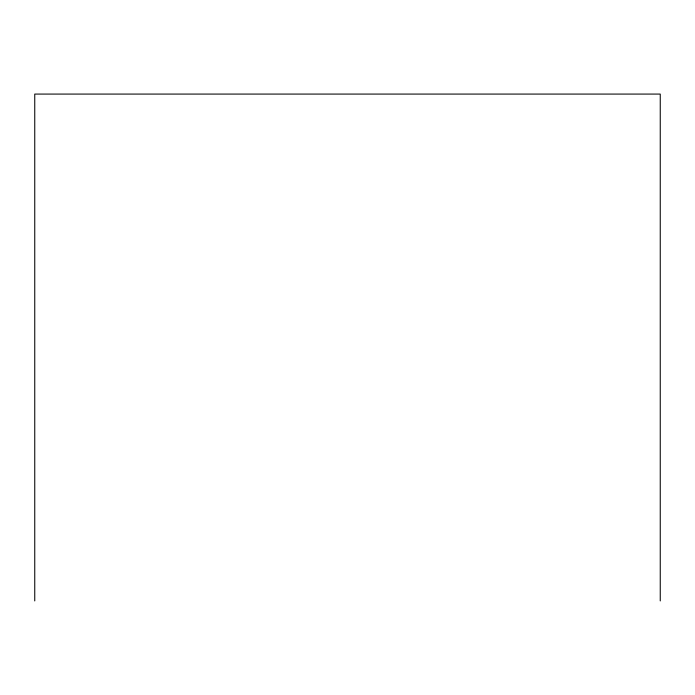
<?xml version="1.0" encoding="UTF-8"?>
<svg xmlns="http://www.w3.org/2000/svg" width="695" height="695" viewBox="0 0 695 695"><rect width="100%" height="100%" fill="white"/><g stroke="black" fill="none" stroke-linecap="round" stroke-linejoin="round"><path stroke-width="1.04" d="M660.25 600.923L660.25 94.077L34.75 94.077L34.75 600.923"/></g></svg>
